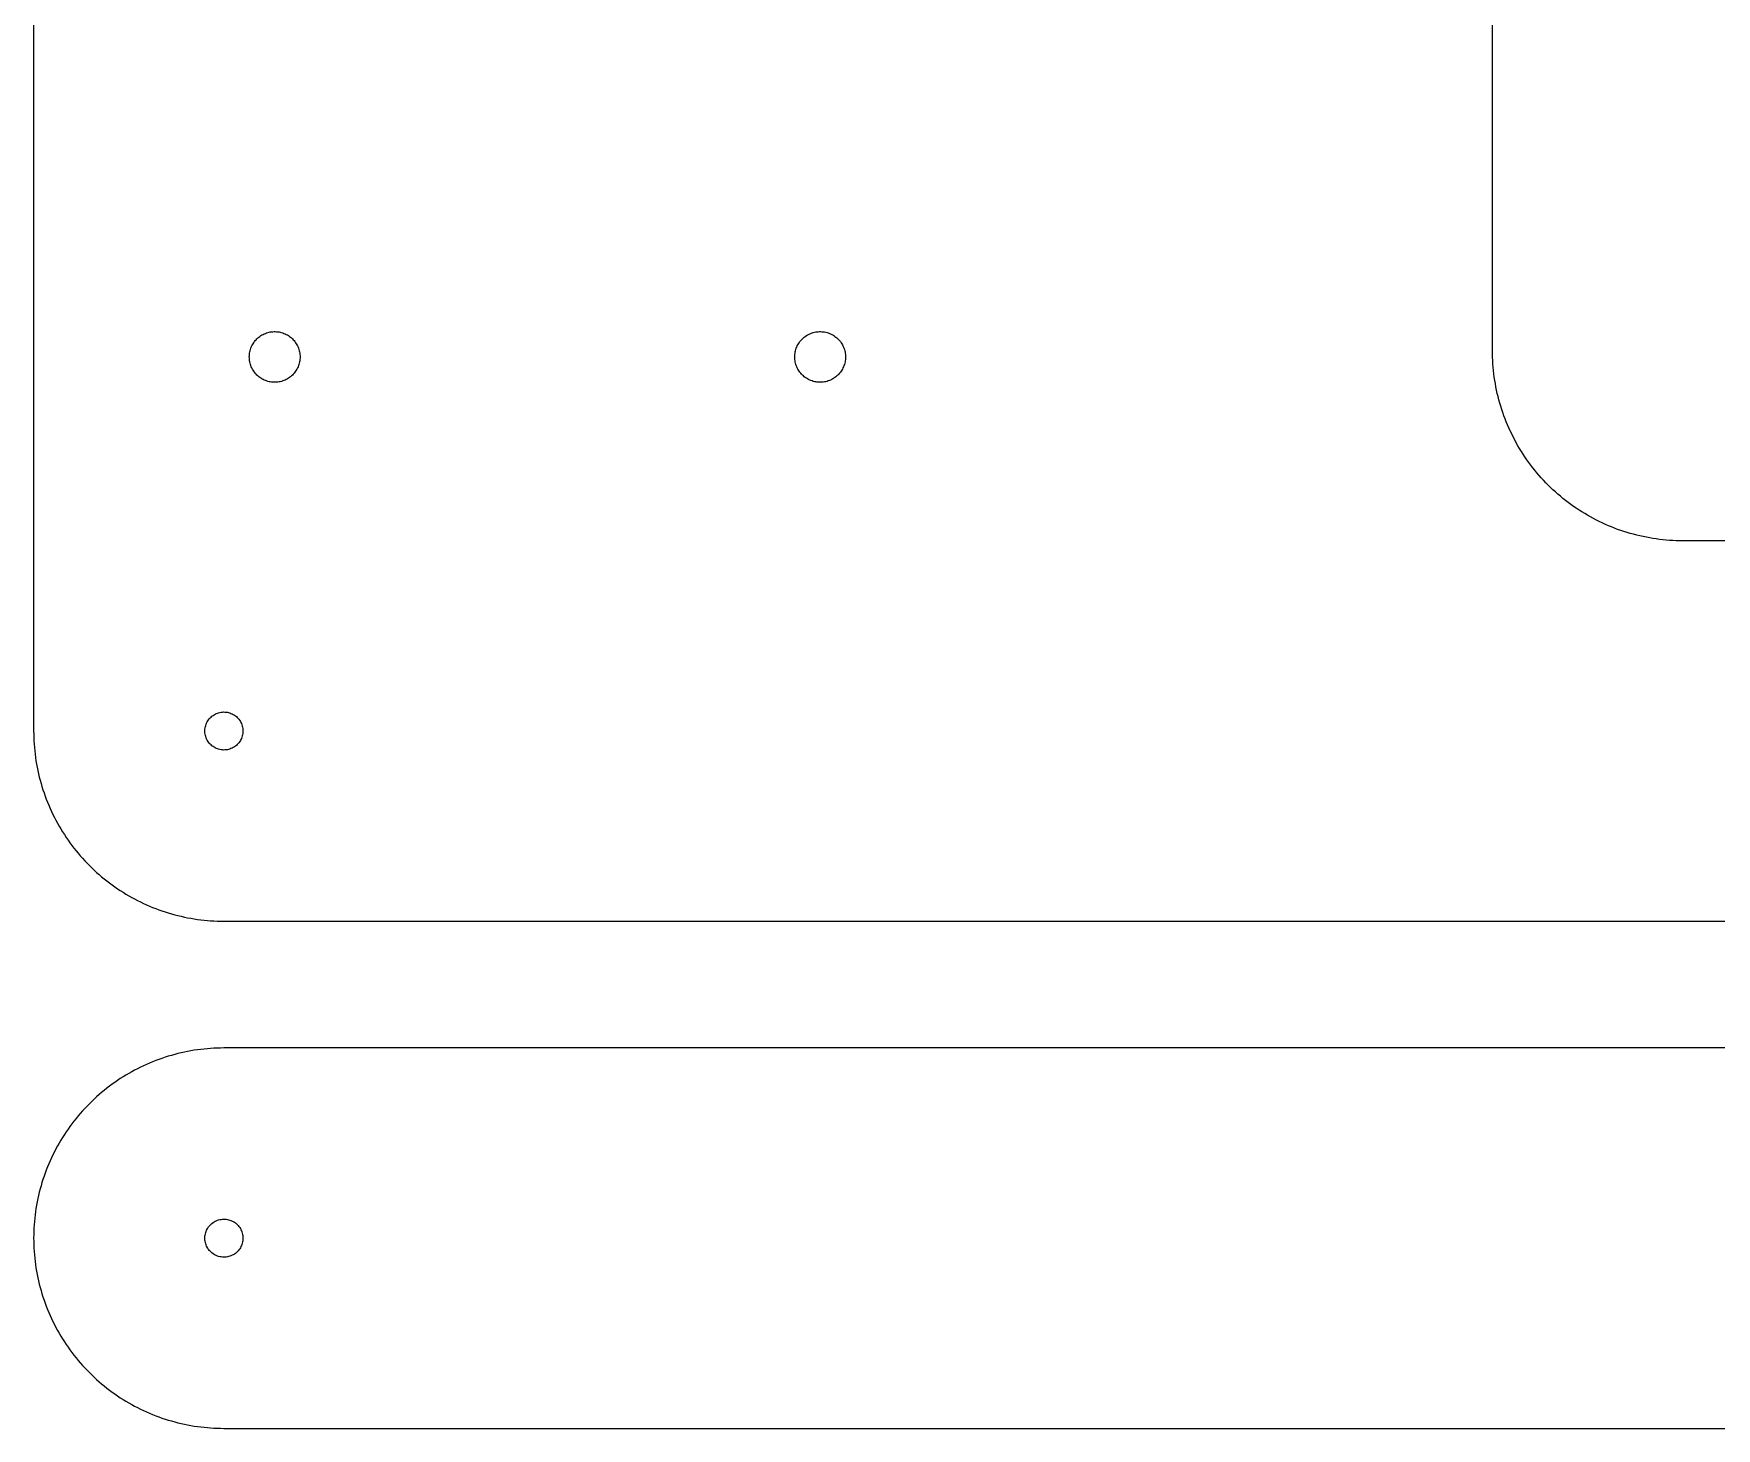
# Model space of a CAD drawing. Header units: metres. Extents: x 0 to 1060, y 0 to 220.
# Drawn here: x 0 to 132.7, y 0 to 110 of the extents above; entities that cross this region are included whole.
import ezdxf

# ---------------------------------------------------------------- set-up
doc = ezdxf.new("R2010")
doc.units = ezdxf.units.M

msp = doc.modelspace()

# ---------------------------------------------------------------- linework, layer by layer
for p, q in [((0, 141), (0, 55)), ((115, 85), (115, 141)), ((17.9149, 86.1801), (18, 86.232)), ((18, 86.232), (18.0876, 86.2797)), ((18.0876, 86.2797), (18.1774, 86.323)), ((18.1774, 86.323), (18.2693, 86.3617)), ((18.2693, 86.3617), (18.363, 86.3958)), ((18.363, 86.3958), (18.4583, 86.4252)), ((18.4583, 86.4252), (18.5549, 86.4499)), ((18.5549, 86.4499), (18.6527, 86.4696)), ((18.6527, 86.4696), (18.7513, 86.4845)), ((18.7513, 86.4845), (18.8505, 86.4944)), ((18.8505, 86.4944), (18.9501, 86.4994)), ((18.9501, 86.4994), (19.0499, 86.4994)), ((19.0499, 86.4994), (19.1495, 86.4944)), ((19.1495, 86.4944), (19.2487, 86.4845)), ((19.2487, 86.4845), (19.3473, 86.4696)), ((19.3473, 86.4696), (19.445, 86.4499)), ((19.445, 86.4499), (19.5417, 86.4252)), ((19.5417, 86.4252), (19.637, 86.3958)), ((19.637, 86.3958), (19.7307, 86.3617)), ((19.7307, 86.3617), (19.8226, 86.323)), ((19.8226, 86.323), (19.9124, 86.2797)), ((19.9124, 86.2797), (20, 86.232)), ((20, 86.232), (20.0851, 86.1801)), ((60.9149, 86.1801), (61, 86.232)), ((61, 86.232), (61.0876, 86.2797)), ((61.0876, 86.2797), (61.1774, 86.323)), ((61.1774, 86.323), (61.2693, 86.3617)), ((61.2693, 86.3617), (61.363, 86.3958)), ((61.363, 86.3958), (61.4583, 86.4252)), ((61.4583, 86.4252), (61.5549, 86.4499)), ((61.5549, 86.4499), (61.6527, 86.4696)), ((61.6527, 86.4696), (61.7513, 86.4845)), ((61.7513, 86.4845), (61.8505, 86.4944)), ((61.8505, 86.4944), (61.9501, 86.4994)), ((61.9501, 86.4994), (62.0499, 86.4994)), ((62.0499, 86.4994), (62.1495, 86.4944)), ((62.1495, 86.4944), (62.2487, 86.4845)), ((62.2487, 86.4845), (62.3473, 86.4696)), ((62.3473, 86.4696), (62.445, 86.4499)), ((62.445, 86.4499), (62.5417, 86.4252)), ((62.5417, 86.4252), (62.637, 86.3958)), ((62.637, 86.3958), (62.7307, 86.3617)), ((62.7307, 86.3617), (62.8226, 86.323)), ((62.8226, 86.323), (62.9124, 86.2797)), ((62.9124, 86.2797), (63, 86.232)), ((63, 86.232), (63.0851, 86.1801)), ((17.0223, 84.7981), (17.0396, 84.8963)), ((17.0396, 84.8963), (17.0618, 84.9935)), ((17.0618, 84.9935), (17.0889, 85.0895)), ((17.0889, 85.0895), (17.1206, 85.184)), ((17.1206, 85.184), (17.157, 85.2769)), ((17.157, 85.2769), (17.1981, 85.3678)), ((17.1981, 85.3678), (17.2435, 85.4565)), ((17.2435, 85.4565), (17.2934, 85.5429)), ((17.2934, 85.5429), (17.3475, 85.6266)), ((17.3475, 85.6266), (17.4057, 85.7076)), ((17.4057, 85.7076), (17.4679, 85.7856)), ((17.4679, 85.7856), (17.5339, 85.8603)), ((17.5339, 85.8603), (17.6035, 85.9317)), ((17.6035, 85.9317), (17.6766, 85.9996)), ((17.6766, 85.9996), (17.753, 86.0637)), ((17.753, 86.0637), (17.8325, 86.1239)), ((17.8325, 86.1239), (17.9149, 86.1801)), ((20.0851, 86.1801), (20.1675, 86.1239)), ((20.1675, 86.1239), (20.247, 86.0637)), ((20.247, 86.0637), (20.3234, 85.9996)), ((20.3234, 85.9996), (20.3965, 85.9317)), ((20.3965, 85.9317), (20.4661, 85.8603)), ((20.4661, 85.8603), (20.5321, 85.7856)), ((20.5321, 85.7856), (20.5943, 85.7076)), ((20.5943, 85.7076), (20.6525, 85.6266)), ((20.6525, 85.6266), (20.7066, 85.5429)), ((20.7066, 85.5429), (20.7564, 85.4565)), ((20.7564, 85.4565), (20.8019, 85.3678)), ((20.8019, 85.3678), (20.8429, 85.2769)), ((20.8429, 85.2769), (20.8794, 85.184)), ((20.8794, 85.184), (20.9111, 85.0895)), ((20.9111, 85.0895), (20.9381, 84.9935)), ((20.9381, 84.9935), (20.9603, 84.8963)), ((20.9603, 84.8963), (20.9777, 84.7981)), ((60.0223, 84.7981), (60.0396, 84.8963)), ((60.0396, 84.8963), (60.0618, 84.9935)), ((60.0618, 84.9935), (60.0889, 85.0895)), ((60.0889, 85.0895), (60.1206, 85.184)), ((60.1206, 85.184), (60.157, 85.2769)), ((60.157, 85.2769), (60.1981, 85.3678)), ((60.1981, 85.3678), (60.2435, 85.4565)), ((60.2435, 85.4565), (60.2934, 85.5429)), ((60.2934, 85.5429), (60.3475, 85.6266)), ((60.3475, 85.6266), (60.4057, 85.7076)), ((60.4057, 85.7076), (60.4679, 85.7856)), ((60.4679, 85.7856), (60.5339, 85.8603)), ((60.5339, 85.8603), (60.6035, 85.9317)), ((60.6035, 85.9317), (60.6766, 85.9996)), ((60.6766, 85.9996), (60.753, 86.0637)), ((60.753, 86.0637), (60.8325, 86.1239)), ((60.8325, 86.1239), (60.9149, 86.1801)), ((63.0851, 86.1801), (63.1675, 86.1239)), ((63.1675, 86.1239), (63.247, 86.0637)), ((63.247, 86.0637), (63.3234, 85.9996)), ((63.3234, 85.9996), (63.3965, 85.9317)), ((63.3965, 85.9317), (63.4661, 85.8603)), ((63.4661, 85.8603), (63.5321, 85.7856)), ((63.5321, 85.7856), (63.5943, 85.7076)), ((63.5943, 85.7076), (63.6525, 85.6266)), ((63.6525, 85.6266), (63.7066, 85.5429)), ((63.7066, 85.5429), (63.7564, 85.4565)), ((63.7564, 85.4565), (63.8019, 85.3678)), ((63.8019, 85.3678), (63.8429, 85.2769)), ((63.8429, 85.2769), (63.8794, 85.184)), ((63.8794, 85.184), (63.9111, 85.0895)), ((63.9111, 85.0895), (63.9382, 84.9935)), ((63.9382, 84.9935), (63.9603, 84.8963)), ((63.9603, 84.8963), (63.9777, 84.7981)), ((115.002, 84.7382), (115, 85)), ((17, 84.5), (17.0025, 84.5997)), ((17.0025, 84.4003), (17, 84.5)), ((17.0025, 84.5997), (17.0099, 84.6991)), ((17.0099, 84.3009), (17.0025, 84.4003)), ((17.0099, 84.6991), (17.0223, 84.7981)), ((17.0223, 84.2019), (17.0099, 84.3009)), ((17.0396, 84.1037), (17.0223, 84.2019)), ((17.0618, 84.0065), (17.0396, 84.1037)), ((17.0889, 83.9105), (17.0618, 84.0065)), ((17.1206, 83.8159), (17.0889, 83.9105)), ((17.157, 83.7231), (17.1206, 83.8159)), ((17.1981, 83.6322), (17.157, 83.7231)), ((17.2435, 83.5435), (17.1981, 83.6322)), ((20.8019, 83.6322), (20.7564, 83.5435)), ((20.8429, 83.7231), (20.8019, 83.6322)), ((20.8794, 83.8159), (20.8429, 83.7231)), ((20.9111, 83.9105), (20.8794, 83.8159)), ((20.9381, 84.0065), (20.9111, 83.9105)), ((20.9603, 84.1037), (20.9381, 84.0065)), ((20.9777, 84.2019), (20.9603, 84.1037)), ((20.9777, 84.7981), (20.9901, 84.6991)), ((20.9901, 84.3009), (20.9777, 84.2019)), ((20.9901, 84.6991), (20.9975, 84.5997)), ((20.9975, 84.4003), (20.9901, 84.3009)), ((20.9975, 84.5997), (21, 84.5)), ((21, 84.5), (20.9975, 84.4003)), ((60, 84.5), (60.0025, 84.5997)), ((60.0025, 84.4003), (60, 84.5)), ((60.0025, 84.5997), (60.0099, 84.6991)), ((60.0099, 84.3009), (60.0025, 84.4003)), ((60.0099, 84.6991), (60.0223, 84.7981)), ((60.0223, 84.2019), (60.0099, 84.3009)), ((60.0396, 84.1037), (60.0223, 84.2019)), ((60.0618, 84.0065), (60.0396, 84.1037)), ((60.0889, 83.9105), (60.0618, 84.0065)), ((60.1206, 83.8159), (60.0889, 83.9105)), ((60.157, 83.7231), (60.1206, 83.8159)), ((60.1981, 83.6322), (60.157, 83.7231)), ((60.2435, 83.5435), (60.1981, 83.6322)), ((63.8019, 83.6322), (63.7564, 83.5435)), ((63.8429, 83.7231), (63.8019, 83.6322)), ((63.8794, 83.8159), (63.8429, 83.7231)), ((63.9111, 83.9105), (63.8794, 83.8159)), ((63.9382, 84.0065), (63.9111, 83.9105)), ((63.9603, 84.1037), (63.9382, 84.0065)), ((63.9777, 84.2019), (63.9603, 84.1037)), ((63.9777, 84.7981), (63.9901, 84.6991)), ((63.9901, 84.3009), (63.9777, 84.2019)), ((63.9901, 84.6991), (63.9975, 84.5997)), ((63.9975, 84.4003), (63.9901, 84.3009)), ((63.9975, 84.5997), (64, 84.5)), ((64, 84.5), (63.9975, 84.4003)), ((115.009, 84.4765), (115.002, 84.7382)), ((115.021, 84.215), (115.009, 84.4765)), ((115.037, 83.9536), (115.021, 84.215)), ((115.057, 83.6927), (115.037, 83.9536)), ((115.082, 83.4321), (115.057, 83.6927)), ((17.2934, 83.4571), (17.2435, 83.5435)), ((17.3475, 83.3734), (17.2934, 83.4571)), ((17.4057, 83.2924), (17.3475, 83.3734)), ((17.4679, 83.2144), (17.4057, 83.2924)), ((17.5339, 83.1396), (17.4679, 83.2144)), ((17.6035, 83.0683), (17.5339, 83.1396)), ((17.6766, 83.0004), (17.6035, 83.0683)), ((17.753, 82.9363), (17.6766, 83.0004)), ((17.8325, 82.8761), (17.753, 82.9363)), ((17.9149, 82.8199), (17.8325, 82.8761)), ((18, 82.7679), (17.9149, 82.8199)), ((18.0876, 82.7202), (18, 82.7679)), ((18.1774, 82.677), (18.0876, 82.7202)), ((18.2693, 82.6382), (18.1774, 82.677)), ((18.363, 82.6041), (18.2693, 82.6382)), ((18.4583, 82.5748), (18.363, 82.6041)), ((18.5549, 82.5501), (18.4583, 82.5748)), ((18.6527, 82.5304), (18.5549, 82.5501)), ((18.7513, 82.5155), (18.6527, 82.5304)), ((18.8505, 82.5056), (18.7513, 82.5155)), ((18.9501, 82.5006), (18.8505, 82.5056)), ((19.0499, 82.5006), (18.9501, 82.5006)), ((19.1495, 82.5056), (19.0499, 82.5006)), ((19.2487, 82.5155), (19.1495, 82.5056)), ((19.3473, 82.5304), (19.2487, 82.5155)), ((19.445, 82.5501), (19.3473, 82.5304)), ((19.5417, 82.5748), (19.445, 82.5501)), ((19.637, 82.6041), (19.5417, 82.5748)), ((19.7307, 82.6382), (19.637, 82.6041)), ((19.8226, 82.677), (19.7307, 82.6382)), ((19.9124, 82.7202), (19.8226, 82.677)), ((20, 82.7679), (19.9124, 82.7202)), ((20.0851, 82.8199), (20, 82.7679)), ((20.1675, 82.8761), (20.0851, 82.8199)), ((20.247, 82.9363), (20.1675, 82.8761)), ((20.3234, 83.0004), (20.247, 82.9363)), ((20.3965, 83.0683), (20.3234, 83.0004)), ((20.4661, 83.1396), (20.3965, 83.0683)), ((20.5321, 83.2144), (20.4661, 83.1396)), ((20.5943, 83.2924), (20.5321, 83.2144)), ((20.6525, 83.3734), (20.5943, 83.2924)), ((20.7066, 83.4571), (20.6525, 83.3734)), ((20.7564, 83.5435), (20.7066, 83.4571)), ((60.2934, 83.4571), (60.2435, 83.5435)), ((60.3475, 83.3734), (60.2934, 83.4571)), ((60.4057, 83.2924), (60.3475, 83.3734)), ((60.4679, 83.2144), (60.4057, 83.2924)), ((60.5339, 83.1396), (60.4679, 83.2144)), ((60.6035, 83.0683), (60.5339, 83.1396)), ((60.6766, 83.0004), (60.6035, 83.0683)), ((60.753, 82.9363), (60.6766, 83.0004)), ((60.8325, 82.8761), (60.753, 82.9363)), ((60.9149, 82.8199), (60.8325, 82.8761)), ((61, 82.7679), (60.9149, 82.8199)), ((61.0876, 82.7202), (61, 82.7679)), ((61.1774, 82.677), (61.0876, 82.7202)), ((61.2693, 82.6382), (61.1774, 82.677)), ((61.363, 82.6041), (61.2693, 82.6382)), ((61.4583, 82.5748), (61.363, 82.6041)), ((61.5549, 82.5501), (61.4583, 82.5748)), ((61.6527, 82.5304), (61.5549, 82.5501)), ((61.7513, 82.5155), (61.6527, 82.5304)), ((61.8505, 82.5056), (61.7513, 82.5155)), ((61.9501, 82.5006), (61.8505, 82.5056)), ((62.0499, 82.5006), (61.9501, 82.5006)), ((62.1495, 82.5056), (62.0499, 82.5006)), ((62.2487, 82.5155), (62.1495, 82.5056)), ((62.3473, 82.5304), (62.2487, 82.5155)), ((62.445, 82.5501), (62.3473, 82.5304)), ((62.5417, 82.5748), (62.445, 82.5501)), ((62.637, 82.6041), (62.5417, 82.5748)), ((62.7307, 82.6382), (62.637, 82.6041)), ((62.8226, 82.677), (62.7307, 82.6382)), ((62.9124, 82.7202), (62.8226, 82.677)), ((63, 82.7679), (62.9124, 82.7202)), ((63.0851, 82.8199), (63, 82.7679)), ((63.1675, 82.8761), (63.0851, 82.8199)), ((63.247, 82.9363), (63.1675, 82.8761)), ((63.3234, 83.0004), (63.247, 82.9363)), ((63.3965, 83.0683), (63.3234, 83.0004)), ((63.4661, 83.1396), (63.3965, 83.0683)), ((63.5321, 83.2144), (63.4661, 83.1396)), ((63.5943, 83.2924), (63.5321, 83.2144)), ((63.6525, 83.3734), (63.5943, 83.2924)), ((63.7066, 83.4571), (63.6525, 83.3734)), ((63.7564, 83.5435), (63.7066, 83.4571)), ((115.112, 83.172), (115.082, 83.4321)), ((115.146, 82.9124), (115.112, 83.172)), ((115.185, 82.6535), (115.146, 82.9124)), ((115.228, 82.3953), (115.185, 82.6535)), ((115.276, 82.1379), (115.228, 82.3953)), ((115.328, 81.8813), (115.276, 82.1379)), ((115.384, 81.6257), (115.328, 81.8813)), ((115.446, 81.3712), (115.384, 81.6257)), ((115.511, 81.1177), (115.446, 81.3712)), ((115.581, 80.8654), (115.511, 81.1177)), ((115.655, 80.6144), (115.581, 80.8654)), ((115.734, 80.3647), (115.655, 80.6144)), ((115.817, 80.1165), (115.734, 80.3647)), ((115.905, 79.8697), (115.817, 80.1165)), ((115.996, 79.6245), (115.905, 79.8697)), ((116.092, 79.3809), (115.996, 79.6245)), ((116.192, 79.139), (116.092, 79.3809)), ((116.297, 78.8989), (116.192, 79.139)), ((116.405, 78.6607), (116.297, 78.8989)), ((116.518, 78.4244), (116.405, 78.6607)), ((116.635, 78.1901), (116.518, 78.4244)), ((116.756, 77.9579), (116.635, 78.1901)), ((116.881, 77.7279), (116.756, 77.9579)), ((117.01, 77.5), (116.881, 77.7279)), ((117.142, 77.2744), (117.01, 77.5)), ((117.279, 77.0512), (117.142, 77.2744)), ((117.42, 76.8304), (117.279, 77.0512)), ((117.564, 76.6121), (117.42, 76.8304)), ((117.713, 76.3963), (117.564, 76.6121)), ((117.865, 76.1832), (117.713, 76.3963)), ((118.02, 75.9728), (117.865, 76.1832)), ((118.18, 75.7651), (118.02, 75.9728)), ((118.343, 75.5602), (118.18, 75.7651)), ((118.509, 75.3582), (118.343, 75.5602)), ((118.679, 75.1591), (118.509, 75.3582)), ((118.853, 74.963), (118.679, 75.1591)), ((119.03, 74.77), (118.853, 74.963)), ((119.21, 74.5801), (119.03, 74.77)), ((119.393, 74.3934), (119.21, 74.5801)), ((119.58, 74.2099), (119.393, 74.3934)), ((119.77, 74.0297), (119.58, 74.2099)), ((119.963, 73.8528), (119.77, 74.0297)), ((120.159, 73.6794), (119.963, 73.8528)), ((120.358, 73.5093), (120.159, 73.6794)), ((120.56, 73.3428), (120.358, 73.5093)), ((120.765, 73.1798), (120.56, 73.3428)), ((120.973, 73.0205), (120.765, 73.1798)), ((121.183, 72.8647), (120.973, 73.0205)), ((121.396, 72.7127), (121.183, 72.8647)), ((121.612, 72.5644), (121.396, 72.7127)), ((121.83, 72.4199), (121.612, 72.5644)), ((122.051, 72.2793), (121.83, 72.4199)), ((122.274, 72.1425), (122.051, 72.2793)), ((122.5, 72.0096), (122.274, 72.1425)), ((122.728, 71.8807), (122.5, 72.0096)), ((122.958, 71.7558), (122.728, 71.8807)), ((123.19, 71.6349), (122.958, 71.7558)), ((123.424, 71.5181), (123.19, 71.6349)), ((123.661, 71.4054), (123.424, 71.5181)), ((123.899, 71.2968), (123.661, 71.4054)), ((124.139, 71.1924), (123.899, 71.2968)), ((124.381, 71.0922), (124.139, 71.1924)), ((124.624, 70.9963), (124.381, 71.0922)), ((124.87, 70.9046), (124.624, 70.9963)), ((125.116, 70.8172), (124.87, 70.9046)), ((125.365, 70.7341), (125.116, 70.8172)), ((125.614, 70.6554), (125.365, 70.7341)), ((125.865, 70.5811), (125.614, 70.6554)), ((126.118, 70.5111), (125.865, 70.5811)), ((126.371, 70.4456), (126.118, 70.5111)), ((126.626, 70.3844), (126.371, 70.4456)), ((126.881, 70.3278), (126.626, 70.3844)), ((127.138, 70.2756), (126.881, 70.3278)), ((127.395, 70.2279), (127.138, 70.2756)), ((127.653, 70.1847), (127.395, 70.2279)), ((127.912, 70.146), (127.653, 70.1847)), ((128.172, 70.1118), (127.912, 70.146)), ((128.432, 70.0822), (128.172, 70.1118)), ((128.693, 70.0571), (128.432, 70.0822)), ((128.954, 70.0365), (128.693, 70.0571)), ((129.215, 70.0206), (128.954, 70.0365)), ((129.477, 70.0091), (129.215, 70.0206)), ((129.738, 70.0023), (129.477, 70.0091)), ((130, 70), (129.738, 70.0023)), ((1045, 70), (130, 70)), ((13.6365, 55.6252), (13.6808, 55.7139)), ((13.6808, 55.7139), (13.7309, 55.7995)), ((13.7309, 55.7995), (13.7865, 55.8817)), ((13.7865, 55.8817), (13.8474, 55.9599)), ((13.8474, 55.9599), (13.9134, 56.034)), ((13.9134, 56.034), (13.9841, 56.1036)), ((13.9841, 56.1036), (14.0592, 56.1683)), ((14.0592, 56.1683), (14.1385, 56.2279)), ((14.1385, 56.2279), (14.2215, 56.2822)), ((14.2215, 56.2822), (14.308, 56.3308)), ((14.308, 56.3308), (14.3974, 56.3737)), ((14.3974, 56.3737), (14.4895, 56.4105)), ((14.4895, 56.4105), (14.5839, 56.4411)), ((14.5839, 56.4411), (14.68, 56.4655)), ((14.68, 56.4655), (14.7776, 56.4834)), ((14.7776, 56.4834), (14.8761, 56.4949)), ((14.8761, 56.4949), (14.9752, 56.4998)), ((14.9752, 56.4998), (15.0744, 56.4982)), ((15.0744, 56.4982), (15.1732, 56.49)), ((15.1732, 56.49), (15.2713, 56.4753)), ((15.2713, 56.4753), (15.3682, 56.4541)), ((15.3682, 56.4541), (15.4635, 56.4266)), ((15.4635, 56.4266), (15.5568, 56.3928)), ((15.5568, 56.3928), (15.6476, 56.353)), ((15.6476, 56.353), (15.7356, 56.3072)), ((15.7356, 56.3072), (15.8204, 56.2557)), ((15.8204, 56.2557), (15.9016, 56.1988)), ((15.9016, 56.1988), (15.9789, 56.1366)), ((15.9789, 56.1366), (16.0518, 56.0694)), ((16.0518, 56.0694), (16.1202, 55.9975)), ((16.1202, 55.9975), (16.1837, 55.9213)), ((16.1837, 55.9213), (16.242, 55.8411)), ((16.242, 55.8411), (16.2949, 55.7571)), ((16.2949, 55.7571), (16.3421, 55.6699)), ((0, 55), (0.002274, 54.7382)), ((0.002274, 54.7382), (0.009125, 54.4765)), ((0.009125, 54.4765), (0.020554, 54.215)), ((13.5008, 55.0496), (13.5074, 55.1486)), ((13.5008, 54.9504), (13.5008, 55.0496)), ((13.5074, 54.8514), (13.5008, 54.9504)), ((13.5074, 55.1486), (13.5204, 55.2469)), ((13.5204, 54.7531), (13.5074, 54.8514)), ((13.5204, 55.2469), (13.54, 55.3441)), ((13.54, 54.6559), (13.5204, 54.7531)), ((13.54, 55.3441), (13.5659, 55.4399)), ((13.5659, 54.5601), (13.54, 54.6559)), ((13.5659, 55.4399), (13.5981, 55.5337)), ((13.5981, 54.4663), (13.5659, 54.5601)), ((13.5981, 55.5337), (13.6365, 55.6252)), ((13.6365, 54.3748), (13.5981, 54.4663)), ((16.3421, 55.6699), (16.3834, 55.5797)), ((16.3834, 54.4202), (16.3421, 54.3301)), ((16.3834, 55.5797), (16.4187, 55.487)), ((16.4187, 54.5129), (16.3834, 54.4202)), ((16.4187, 55.487), (16.4478, 55.3922)), ((16.4478, 54.6078), (16.4187, 54.5129)), ((16.4478, 55.3922), (16.4706, 55.2957)), ((16.4706, 54.7043), (16.4478, 54.6078)), ((16.4706, 55.2957), (16.4869, 55.1978)), ((16.4869, 54.8022), (16.4706, 54.7043)), ((16.4869, 55.1978), (16.4967, 55.0991)), ((16.4967, 54.9009), (16.4869, 54.8022)), ((16.4967, 55.0991), (16.5, 55)), ((16.5, 55), (16.4967, 54.9009)), ((0.020554, 54.215), (0.036529, 53.9536)), ((0.036529, 53.9536), (0.057068, 53.6927)), ((0.057068, 53.6927), (0.082169, 53.4321)), ((0.082169, 53.4321), (0.111801, 53.172)), ((0.111801, 53.172), (0.145966, 52.9124)), ((13.6808, 54.2861), (13.6365, 54.3748)), ((13.7309, 54.2004), (13.6808, 54.2861)), ((13.7865, 54.1183), (13.7309, 54.2004)), ((13.8474, 54.04), (13.7865, 54.1183)), ((13.9134, 53.966), (13.8474, 54.04)), ((13.9841, 53.8964), (13.9134, 53.966)), ((14.0592, 53.8317), (13.9841, 53.8964)), ((14.1385, 53.7721), (14.0592, 53.8317)), ((14.2215, 53.7178), (14.1385, 53.7721)), ((14.308, 53.6692), (14.2215, 53.7178)), ((14.3974, 53.6263), (14.308, 53.6692)), ((14.4895, 53.5895), (14.3974, 53.6263)), ((14.5839, 53.5589), (14.4895, 53.5895)), ((14.68, 53.5345), (14.5839, 53.5589)), ((14.7776, 53.5166), (14.68, 53.5345)), ((14.8761, 53.5051), (14.7776, 53.5166)), ((14.9752, 53.5002), (14.8761, 53.5051)), ((15.0744, 53.5018), (14.9752, 53.5002)), ((15.1732, 53.51), (15.0744, 53.5018)), ((15.2713, 53.5247), (15.1732, 53.51)), ((15.3682, 53.5459), (15.2713, 53.5247)), ((15.4635, 53.5734), (15.3682, 53.5459)), ((15.5568, 53.6072), (15.4635, 53.5734)), ((15.6476, 53.647), (15.5568, 53.6072)), ((15.7356, 53.6928), (15.6476, 53.647)), ((15.8204, 53.7442), (15.7356, 53.6928)), ((15.9016, 53.8012), (15.8204, 53.7442)), ((15.9789, 53.8634), (15.9016, 53.8012)), ((16.0518, 53.9306), (15.9789, 53.8634)), ((16.1202, 54.0025), (16.0518, 53.9306)), ((16.1837, 54.0787), (16.1202, 54.0025)), ((16.242, 54.1589), (16.1837, 54.0787)), ((16.2949, 54.2428), (16.242, 54.1589)), ((16.3421, 54.3301), (16.2949, 54.2428)), ((0.145966, 52.9124), (0.184662, 52.6535)), ((0.184662, 52.6535), (0.227875, 52.3953)), ((0.227875, 52.3953), (0.275589, 52.1379)), ((0.275589, 52.1379), (0.327774, 51.8813)), ((0.327774, 51.8813), (0.384445, 51.6257)), ((0.384445, 51.6257), (0.445557, 51.3712)), ((0.445557, 51.3712), (0.511108, 51.1177)), ((0.511108, 51.1177), (0.58107, 50.8654)), ((0.58107, 50.8654), (0.655426, 50.6144)), ((0.655426, 50.6144), (0.734146, 50.3647)), ((0.734146, 50.3647), (0.817215, 50.1165)), ((0.817215, 50.1165), (0.904602, 49.8697)), ((0.904602, 49.8697), (0.996292, 49.6245)), ((0.996292, 49.6245), (1.09224, 49.3809)), ((1.09224, 49.3809), (1.19241, 49.139)), ((1.19241, 49.139), (1.29681, 48.8989)), ((1.29681, 48.8989), (1.40538, 48.6607)), ((1.40538, 48.6607), (1.51808, 48.4244)), ((1.51808, 48.4244), (1.63489, 48.1901)), ((1.63489, 48.1901), (1.75578, 47.9579)), ((1.75578, 47.9579), (1.88069, 47.7278)), ((1.88069, 47.7278), (2.00961, 47.5)), ((2.00961, 47.5), (2.14249, 47.2744)), ((2.14249, 47.2744), (2.27927, 47.0512)), ((2.27927, 47.0512), (2.41994, 46.8304)), ((2.41994, 46.8304), (2.56442, 46.6121)), ((2.56442, 46.6121), (2.71271, 46.3963)), ((2.71271, 46.3963), (2.86473, 46.1832)), ((2.86473, 46.1832), (3.02046, 45.9728)), ((3.02046, 45.9728), (3.17982, 45.7651)), ((3.17982, 45.7651), (3.3428, 45.5602)), ((3.3428, 45.5602), (3.50932, 45.3582)), ((3.50932, 45.3582), (3.67935, 45.1591)), ((3.67935, 45.1591), (3.85281, 44.963)), ((3.85281, 44.963), (4.02969, 44.77)), ((4.02969, 44.77), (4.2099, 44.5801)), ((4.2099, 44.5801), (4.39339, 44.3934)), ((4.39339, 44.3934), (4.58012, 44.2099)), ((4.58012, 44.2099), (4.77002, 44.0297)), ((4.77002, 44.0297), (4.96303, 43.8528)), ((4.96303, 43.8528), (5.1591, 43.6794)), ((5.1591, 43.6794), (5.35818, 43.5093)), ((5.35818, 43.5093), (5.56018, 43.3428)), ((5.56018, 43.3428), (5.76508, 43.1798)), ((5.76508, 43.1798), (5.97276, 43.0205)), ((5.97276, 43.0205), (6.18321, 42.8647)), ((6.18321, 42.8647), (6.39635, 42.7127)), ((6.39635, 42.7127), (6.61211, 42.5644)), ((6.61211, 42.5644), (6.83041, 42.4199)), ((6.83041, 42.4199), (7.05121, 42.2793)), ((7.05121, 42.2793), (7.27441, 42.1425)), ((7.27441, 42.1425), (7.49998, 42.0096)), ((7.49998, 42.0096), (7.72784, 41.8807)), ((7.72784, 41.8807), (7.95792, 41.7558)), ((7.95792, 41.7558), (8.19014, 41.6349)), ((8.19014, 41.6349), (8.42442, 41.5181)), ((8.42442, 41.5181), (8.66072, 41.4054)), ((8.66072, 41.4054), (8.89894, 41.2968)), ((8.89894, 41.2968), (9.13902, 41.1924)), ((9.13902, 41.1924), (9.38089, 41.0922)), ((9.38089, 41.0922), (9.62447, 40.9963)), ((9.62447, 40.9963), (9.86969, 40.9046)), ((9.86969, 40.9046), (10.1165, 40.8172)), ((10.1165, 40.8172), (10.3647, 40.7341)), ((10.3647, 40.7341), (10.6144, 40.6554)), ((10.6144, 40.6554), (10.8654, 40.5811)), ((10.8654, 40.5811), (11.1177, 40.5111)), ((11.1177, 40.5111), (11.3712, 40.4456)), ((11.3712, 40.4456), (11.6257, 40.3844)), ((11.6257, 40.3844), (11.8813, 40.3278)), ((11.8813, 40.3278), (12.1379, 40.2756)), ((12.1379, 40.2756), (12.3953, 40.2279)), ((12.3953, 40.2279), (12.6535, 40.1847)), ((12.6535, 40.1847), (12.9124, 40.146)), ((12.9124, 40.146), (13.172, 40.1118)), ((13.172, 40.1118), (13.4321, 40.0822)), ((13.4321, 40.0822), (13.6927, 40.0571)), ((13.6927, 40.0571), (13.9536, 40.0365)), ((13.9536, 40.0365), (14.215, 40.0206)), ((14.215, 40.0206), (14.4765, 40.0091)), ((14.4765, 40.0091), (14.7382, 40.0023)), ((14.7382, 40.0023), (15, 40)), ((15, 40), (1045, 40)), ((10.3647, 29.2658), (10.1165, 29.1828)), ((10.6144, 29.3446), (10.3647, 29.2658)), ((10.8654, 29.4189), (10.6144, 29.3446)), ((11.1177, 29.4889), (10.8654, 29.4189)), ((11.3712, 29.5544), (11.1177, 29.4889)), ((11.6257, 29.6155), (11.3712, 29.5544)), ((11.8813, 29.6722), (11.6257, 29.6155)), ((12.1379, 29.7244), (11.8813, 29.6722)), ((12.3953, 29.7721), (12.1379, 29.7244)), ((12.6535, 29.8153), (12.3953, 29.7721)), ((12.9124, 29.854), (12.6535, 29.8153)), ((13.172, 29.8882), (12.9124, 29.854)), ((13.4321, 29.9178), (13.172, 29.8882)), ((13.6927, 29.9429), (13.4321, 29.9178)), ((13.9536, 29.9635), (13.6927, 29.9429)), ((14.215, 29.9794), (13.9536, 29.9635)), ((14.4765, 29.9909), (14.215, 29.9794)), ((14.7382, 29.9977), (14.4765, 29.9909)), ((15, 30), (14.7382, 29.9977)), ((1045, 30), (15, 30)), ((7.27441, 27.8575), (7.05121, 27.7207)), ((7.5, 27.9904), (7.27441, 27.8575)), ((7.72784, 28.1193), (7.5, 27.9904)), ((7.95792, 28.2442), (7.72784, 28.1193)), ((8.19014, 28.3651), (7.95792, 28.2442)), ((8.42442, 28.4819), (8.19014, 28.3651)), ((8.66072, 28.5946), (8.42442, 28.4819)), ((8.89894, 28.7032), (8.66072, 28.5946)), ((9.13902, 28.8076), (8.89894, 28.7032)), ((9.38089, 28.9077), (9.13902, 28.8076)), ((9.62447, 29.0037), (9.38089, 28.9077)), ((9.86969, 29.0954), (9.62447, 29.0037)), ((10.1165, 29.1828), (9.86969, 29.0954)), ((5.56018, 26.6572), (5.35818, 26.4907)), ((5.76508, 26.8202), (5.56018, 26.6572)), ((5.97276, 26.9795), (5.76508, 26.8202)), ((6.18321, 27.1353), (5.97276, 26.9795)), ((6.39635, 27.2873), (6.18321, 27.1353)), ((6.61211, 27.4356), (6.39635, 27.2873)), ((6.83041, 27.58), (6.61211, 27.4356)), ((7.05121, 27.7207), (6.83041, 27.58)), ((4.02969, 25.23), (3.85281, 25.037)), ((4.2099, 25.4199), (4.02969, 25.23)), ((4.39339, 25.6066), (4.2099, 25.4199)), ((4.58012, 25.7901), (4.39339, 25.6066)), ((4.77002, 25.9703), (4.58012, 25.7901)), ((4.96303, 26.1472), (4.77002, 25.9703)), ((5.1591, 26.3206), (4.96303, 26.1472)), ((5.35818, 26.4907), (5.1591, 26.3206)), ((3.02046, 24.0272), (2.86473, 23.8168)), ((3.17982, 24.2349), (3.02046, 24.0272)), ((3.3428, 24.4398), (3.17982, 24.2349)), ((3.50932, 24.6418), (3.3428, 24.4398)), ((3.67935, 24.8409), (3.50932, 24.6418)), ((3.85281, 25.037), (3.67935, 24.8409)), ((2.14249, 22.7256), (2.00961, 22.5)), ((2.27927, 22.9488), (2.14249, 22.7256)), ((2.41994, 23.1696), (2.27927, 22.9488)), ((2.56442, 23.3879), (2.41994, 23.1696)), ((2.71271, 23.6036), (2.56442, 23.3879)), ((2.86473, 23.8168), (2.71271, 23.6036)), ((1.40538, 21.3393), (1.29681, 21.101)), ((1.51808, 21.5756), (1.40538, 21.3393)), ((1.63489, 21.8098), (1.51808, 21.5756)), ((1.75578, 22.0421), (1.63489, 21.8098)), ((1.88069, 22.2721), (1.75578, 22.0421)), ((2.00961, 22.5), (1.88069, 22.2721)), ((0.904602, 20.1303), (0.817215, 19.8835)), ((0.996292, 20.3755), (0.904602, 20.1303)), ((1.09224, 20.6191), (0.996292, 20.3755)), ((1.19241, 20.861), (1.09224, 20.6191)), ((1.29681, 21.101), (1.19241, 20.861)), ((0.445557, 18.6288), (0.384445, 18.3743)), ((0.511108, 18.8823), (0.445557, 18.6288)), ((0.58107, 19.1346), (0.511108, 18.8823)), ((0.655426, 19.3856), (0.58107, 19.1346)), ((0.734146, 19.6353), (0.655426, 19.3856)), ((0.817215, 19.8835), (0.734146, 19.6353)), ((0.184662, 17.3465), (0.145966, 17.0876)), ((0.227875, 17.6047), (0.184662, 17.3465)), ((0.275589, 17.8621), (0.227875, 17.6047)), ((0.327774, 18.1187), (0.275589, 17.8621)), ((0.384445, 18.3743), (0.327774, 18.1187)), ((0.036529, 16.0463), (0.020554, 15.785)), ((0.057068, 16.3073), (0.036529, 16.0463)), ((0.082169, 16.5679), (0.057068, 16.3073)), ((0.111801, 16.828), (0.082169, 16.5679)), ((0.145966, 17.0876), (0.111801, 16.828)), ((13.7865, 15.8817), (13.8474, 15.9599)), ((13.8474, 15.9599), (13.9134, 16.034)), ((13.9134, 16.034), (13.9841, 16.1036)), ((13.9841, 16.1036), (14.0592, 16.1683)), ((14.0592, 16.1683), (14.1385, 16.2279)), ((14.1385, 16.2279), (14.2215, 16.2822)), ((14.2215, 16.2822), (14.308, 16.3308)), ((14.308, 16.3308), (14.3974, 16.3737)), ((14.3974, 16.3737), (14.4895, 16.4105)), ((14.4895, 16.4105), (14.5839, 16.4411)), ((14.5839, 16.4411), (14.68, 16.4655)), ((14.68, 16.4655), (14.7776, 16.4834)), ((14.7776, 16.4834), (14.8761, 16.4949)), ((14.8761, 16.4949), (14.9752, 16.4998)), ((14.9752, 16.4998), (15.0744, 16.4982)), ((15.0744, 16.4982), (15.1732, 16.49)), ((15.1732, 16.49), (15.2713, 16.4753)), ((15.2713, 16.4753), (15.3682, 16.4541)), ((15.3682, 16.4541), (15.4635, 16.4266)), ((15.4635, 16.4266), (15.5568, 16.3928)), ((15.5568, 16.3928), (15.6476, 16.353)), ((15.6476, 16.353), (15.7356, 16.3072)), ((15.7356, 16.3072), (15.8204, 16.2557)), ((15.8204, 16.2557), (15.9016, 16.1988)), ((15.9016, 16.1988), (15.9789, 16.1366)), ((15.9789, 16.1366), (16.0518, 16.0694)), ((16.0518, 16.0694), (16.1202, 15.9975)), ((16.1202, 15.9975), (16.1837, 15.9213)), ((16.1837, 15.9213), (16.242, 15.8411)), ((0.002274, 15.2618), (0, 15)), ((0, 15), (0.002274, 14.7382)), ((0.009125, 15.5235), (0.002274, 15.2618)), ((0.002274, 14.7382), (0.009125, 14.4765)), ((0.020554, 15.785), (0.009125, 15.5235)), ((13.5008, 15.0496), (13.5074, 15.1486)), ((13.5008, 14.9504), (13.5008, 15.0496)), ((13.5074, 14.8514), (13.5008, 14.9504)), ((13.5074, 15.1486), (13.5204, 15.2469)), ((13.5204, 14.7531), (13.5074, 14.8514)), ((13.5204, 15.2469), (13.54, 15.3441)), ((13.54, 14.6559), (13.5204, 14.7531)), ((13.54, 15.3441), (13.5659, 15.4399)), ((13.5659, 14.5601), (13.54, 14.6559)), ((13.5659, 15.4399), (13.5981, 15.5337)), ((13.5981, 15.5337), (13.6365, 15.6252)), ((13.6365, 15.6252), (13.6808, 15.7139)), ((13.6808, 15.7139), (13.7309, 15.7995)), ((13.7309, 15.7995), (13.7865, 15.8817)), ((16.242, 15.8411), (16.2949, 15.7571)), ((16.2949, 15.7571), (16.3421, 15.6699)), ((16.3421, 15.6699), (16.3834, 15.5797)), ((16.3834, 15.5797), (16.4187, 15.487)), ((16.4187, 15.487), (16.4478, 15.3922)), ((16.4478, 14.6078), (16.4187, 14.5129)), ((16.4478, 15.3922), (16.4706, 15.2957)), ((16.4706, 14.7043), (16.4478, 14.6078)), ((16.4706, 15.2957), (16.4869, 15.1978)), ((16.4869, 14.8022), (16.4706, 14.7043)), ((16.4869, 15.1978), (16.4967, 15.0991)), ((16.4967, 14.9009), (16.4869, 14.8022)), ((16.4967, 15.0991), (16.5, 15)), ((16.5, 15), (16.4967, 14.9009)), ((0.009125, 14.4765), (0.020554, 14.215)), ((0.020554, 14.215), (0.036529, 13.9536)), ((0.036529, 13.9536), (0.057068, 13.6927)), ((0.057068, 13.6927), (0.082169, 13.4321)), ((0.082169, 13.4321), (0.111801, 13.172)), ((13.5981, 14.4663), (13.5659, 14.5601)), ((13.6365, 14.3748), (13.5981, 14.4663)), ((13.6808, 14.2861), (13.6365, 14.3748)), ((13.7309, 14.2004), (13.6808, 14.2861)), ((13.7865, 14.1183), (13.7309, 14.2004)), ((13.8474, 14.04), (13.7865, 14.1183)), ((13.9134, 13.966), (13.8474, 14.04)), ((13.9841, 13.8964), (13.9134, 13.966)), ((14.0592, 13.8317), (13.9841, 13.8964)), ((14.1385, 13.772), (14.0592, 13.8317)), ((14.2215, 13.7178), (14.1385, 13.772)), ((14.308, 13.6692), (14.2215, 13.7178)), ((14.3974, 13.6263), (14.308, 13.6692)), ((14.4895, 13.5895), (14.3974, 13.6263)), ((14.5839, 13.5589), (14.4895, 13.5895)), ((14.68, 13.5345), (14.5839, 13.5589)), ((14.7776, 13.5166), (14.68, 13.5345)), ((14.8761, 13.5051), (14.7776, 13.5166)), ((14.9752, 13.5002), (14.8761, 13.5051)), ((15.0744, 13.5018), (14.9752, 13.5002)), ((15.1732, 13.51), (15.0744, 13.5018)), ((15.2713, 13.5247), (15.1732, 13.51)), ((15.3682, 13.5459), (15.2713, 13.5247)), ((15.4635, 13.5734), (15.3682, 13.5459)), ((15.5568, 13.6072), (15.4635, 13.5734)), ((15.6476, 13.647), (15.5568, 13.6072)), ((15.7356, 13.6928), (15.6476, 13.647)), ((15.8204, 13.7442), (15.7356, 13.6928)), ((15.9016, 13.8012), (15.8204, 13.7442)), ((15.9789, 13.8634), (15.9016, 13.8012)), ((16.0518, 13.9306), (15.9789, 13.8634)), ((16.1202, 14.0025), (16.0518, 13.9306)), ((16.1837, 14.0787), (16.1202, 14.0025)), ((16.242, 14.1589), (16.1837, 14.0787)), ((16.2949, 14.2428), (16.242, 14.1589)), ((16.3421, 14.3301), (16.2949, 14.2428)), ((16.3834, 14.4202), (16.3421, 14.3301)), ((16.4187, 14.5129), (16.3834, 14.4202)), ((0.111801, 13.172), (0.145966, 12.9124)), ((0.145966, 12.9124), (0.184662, 12.6535)), ((0.184662, 12.6535), (0.227875, 12.3953)), ((0.227875, 12.3953), (0.275589, 12.1379)), ((0.275589, 12.1379), (0.327774, 11.8813)), ((0.327774, 11.8813), (0.384445, 11.6257)), ((0.384445, 11.6257), (0.445557, 11.3712)), ((0.445557, 11.3712), (0.511108, 11.1177)), ((0.511108, 11.1177), (0.58107, 10.8654)), ((0.58107, 10.8654), (0.655426, 10.6144)), ((0.655426, 10.6144), (0.734146, 10.3647)), ((0.734146, 10.3647), (0.817215, 10.1165)), ((0.817215, 10.1165), (0.904602, 9.86969)), ((0.904602, 9.86969), (0.996292, 9.62447)), ((0.996292, 9.62447), (1.09224, 9.38089)), ((1.09224, 9.38089), (1.19241, 9.13902)), ((1.19241, 9.13902), (1.29681, 8.89894)), ((1.29681, 8.89894), (1.40538, 8.66072)), ((1.40538, 8.66072), (1.51808, 8.42442)), ((1.51808, 8.42442), (1.63489, 8.19014)), ((1.63489, 8.19014), (1.75578, 7.95792)), ((1.75578, 7.95792), (1.88069, 7.72784)), ((1.88069, 7.72784), (2.00961, 7.49998)), ((2.00961, 7.49998), (2.14249, 7.27441)), ((2.14249, 7.27441), (2.27927, 7.05121)), ((2.27927, 7.05121), (2.41994, 6.83041)), ((2.41994, 6.83041), (2.56442, 6.61211)), ((2.56442, 6.61211), (2.71271, 6.39635)), ((2.71271, 6.39635), (2.86473, 6.18321)), ((2.86473, 6.18321), (3.02046, 5.97276)), ((3.02046, 5.97276), (3.17982, 5.76508)), ((3.17982, 5.76508), (3.3428, 5.56018)), ((3.3428, 5.56018), (3.50932, 5.35818)), ((3.50932, 5.35818), (3.67935, 5.1591)), ((3.67935, 5.1591), (3.85281, 4.96303)), ((3.85281, 4.96303), (4.02969, 4.77002)), ((4.02969, 4.77002), (4.2099, 4.58012)), ((4.2099, 4.58012), (4.39339, 4.39339)), ((4.39339, 4.39339), (4.58012, 4.2099)), ((4.58012, 4.2099), (4.77002, 4.02969)), ((4.77002, 4.02969), (4.96303, 3.85281)), ((4.96303, 3.85281), (5.1591, 3.67935)), ((5.1591, 3.67935), (5.35818, 3.50932)), ((5.35818, 3.50932), (5.56018, 3.3428)), ((5.56018, 3.3428), (5.76508, 3.17982)), ((5.76508, 3.17982), (5.97276, 3.02046)), ((5.97276, 3.02046), (6.18321, 2.86473)), ((6.18321, 2.86473), (6.39635, 2.71271)), ((6.39635, 2.71271), (6.61211, 2.56442)), ((6.61211, 2.56442), (6.83041, 2.41994)), ((6.83041, 2.41994), (7.05121, 2.27927)), ((7.05121, 2.27927), (7.27441, 2.14249)), ((7.27441, 2.14249), (7.49998, 2.00961)), ((7.49998, 2.00961), (7.72784, 1.88069)), ((7.72784, 1.88069), (7.95792, 1.75578)), ((7.95792, 1.75578), (8.19014, 1.63489)), ((8.19014, 1.63489), (8.42442, 1.51808)), ((8.42442, 1.51808), (8.66072, 1.40538)), ((8.66072, 1.40538), (8.89894, 1.29681)), ((8.89894, 1.29681), (9.13902, 1.19241)), ((9.13902, 1.19241), (9.38089, 1.09224)), ((9.38089, 1.09224), (9.62447, 0.996292)), ((9.62447, 0.996292), (9.86969, 0.904602)), ((9.86969, 0.904602), (10.1165, 0.817215)), ((10.1165, 0.817215), (10.3647, 0.734146)), ((10.3647, 0.734146), (10.6144, 0.655426)), ((10.6144, 0.655426), (10.8654, 0.58107)), ((10.8654, 0.58107), (11.1177, 0.511108)), ((11.1177, 0.511108), (11.3712, 0.445557)), ((11.3712, 0.445557), (11.6257, 0.384445)), ((11.6257, 0.384445), (11.8813, 0.327774)), ((11.8813, 0.327774), (12.1379, 0.275589)), ((12.1379, 0.275589), (12.3953, 0.227875)), ((12.3953, 0.227875), (12.6535, 0.184662)), ((12.6535, 0.184662), (12.9124, 0.145966)), ((12.9124, 0.145966), (13.172, 0.111801)), ((13.172, 0.111801), (13.4321, 0.082169)), ((13.4321, 0.082169), (13.6927, 0.057068)), ((13.6927, 0.057068), (13.9536, 0.036529)), ((13.9536, 0.036529), (14.215, 0.020554)), ((14.215, 0.020554), (14.4765, 0.009125)), ((14.4765, 0.009125), (14.7382, 0.002274)), ((14.7382, 0.002274), (15, 0)), ((15, 0), (1045, 0))]:
    msp.add_line(p, q)

doc.saveas('drawing.dxf')
